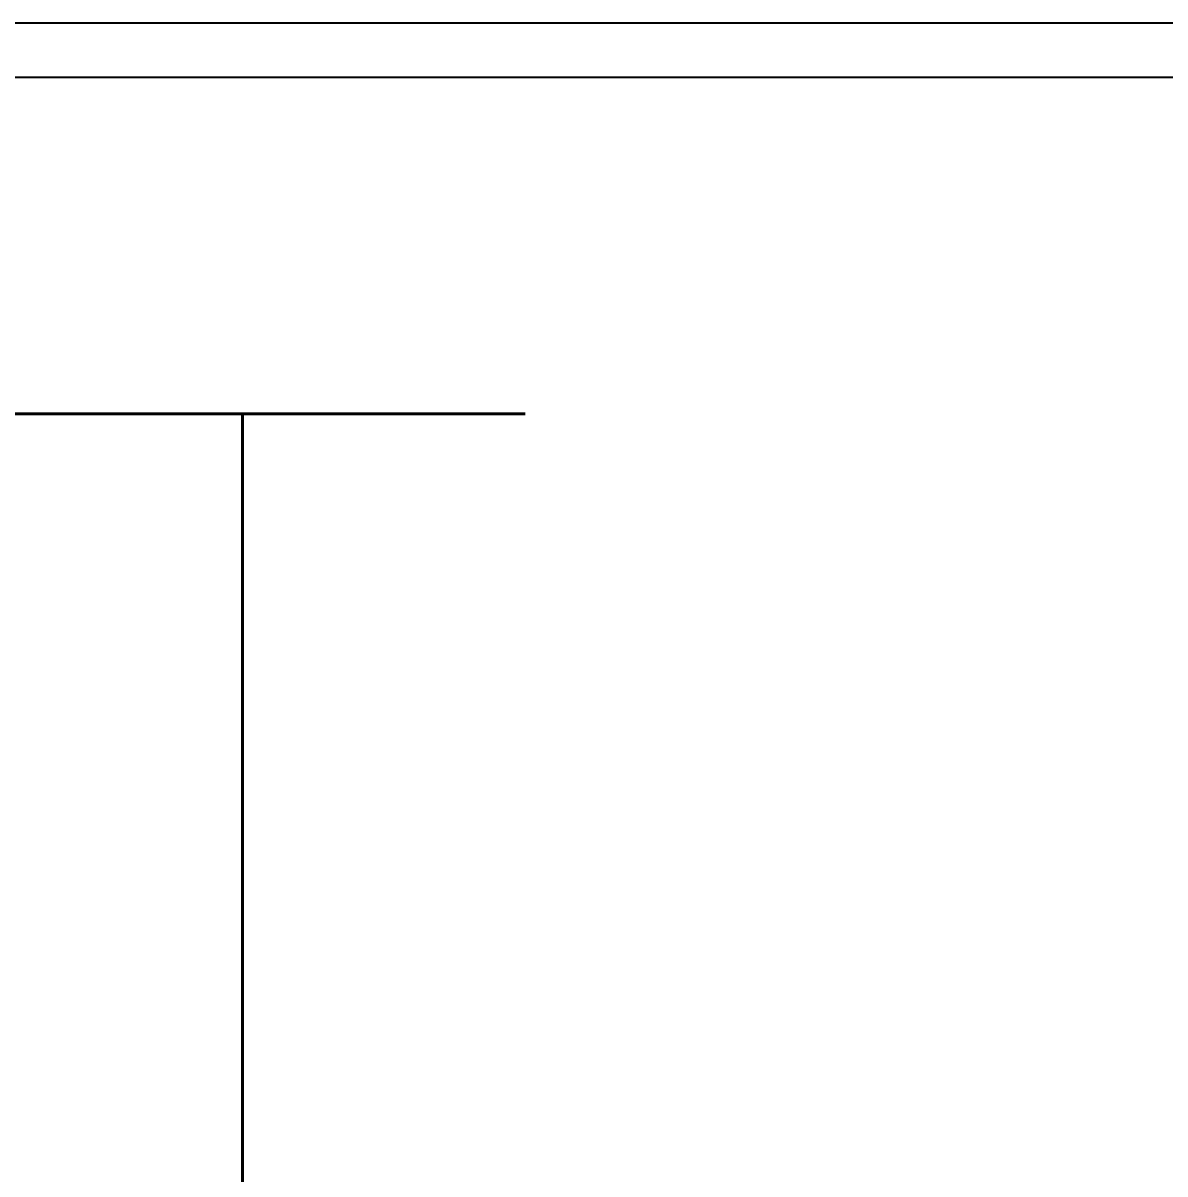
# Model space of a CAD drawing. Extents: x -1201378 to 2367219, y -619313 to 244905.
# Drawn here: x 1560802 to 1561439, y -76811 to -76170 of the extents above; entities that cross this region are included whole.
import ezdxf

# ---------------------------------------------------------------- set-up
doc = ezdxf.new("R2010")
doc.units = 0
doc.header["$LTSCALE"] = 1000
for name, color, linetype in [('A-LIN-V', 9, 'CONTINUOUS'), ('FHSGH10105-主梁-06', 7, 'CONTINUOUS'), ('S-SB', 21, 'CONTINUOUS')]:
    doc.layers.add(name, color=color, linetype=linetype)
doc.styles.add('A-STANDARD', font='SIMPLEX', dxfattribs={"bigfont": 'GBCBIG'})

# ---------------------------------------------------------------- blocks, each defined once
blk = doc.blocks.new('20T')
at = {"layer": 'A-LIN-V', "color": 1}
for p, q in [((1598547.67, -76169.94), (1597170.77, -76169.94)), ((1598691.05, -76169.96), (1597884.87, -76169.94)), ((1598389.04, -76200.38), (1596823.76, -76200.38)), ((1598547.67, -76200.38), (1597170.77, -76200.38)), ((1598689.58, -76200.38), (1598454.26, -76200.38))]:
    blk.add_line(p, q, dxfattribs=at)

msp = doc.modelspace()

# ---------------------------------------------------------------- block references
at = {"layer": 'S-SB'}
msp.add_blockref('20T', (-37069.46, 0), dxfattribs=at)

# ---------------------------------------------------------------- texts
at = {"layer": 'FHSGH10105-主梁-06', "color": 3, "linetype": 'Continuous', "style": 'A-STANDARD', "width": 0.705882}
msp.add_text('20T', height=743.75, dxfattribs=at).set_placement((1559844.71, -77131.42))

doc.saveas('drawing.dxf')
